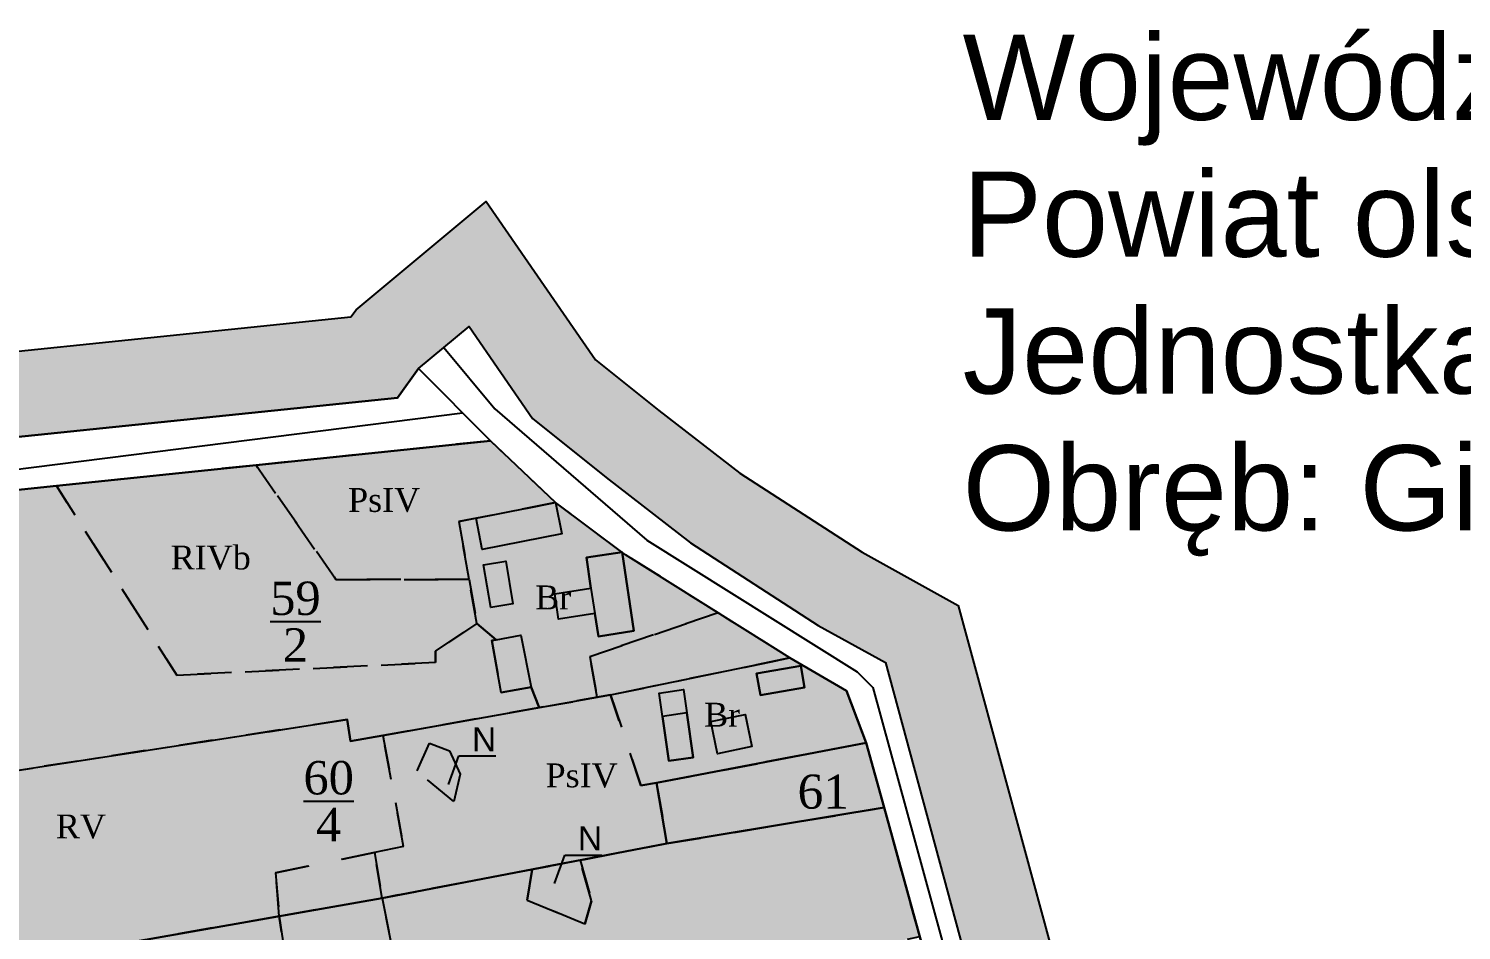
# Model space of a CAD drawing. Header units: millimetres. Extents: x 1380 to 5204, y 977 to 2350.
# Drawn here: x 2666.4 to 3086.9, y 1974.9 to 2239.4 of the extents above; entities that cross this region are included whole.
import ezdxf
from ezdxf import colors
from ezdxf.entities.mleader import LeaderData, LeaderLine
from ezdxf.math import Vec2, Vec3

# ---------------------------------------------------------------- set-up
doc = ezdxf.new("R2010")
doc.units = ezdxf.units.MM
doc.linetypes.add('UZYTEK', pattern=[20, 10, -10])
doc.linetypes.add('użytki', pattern=[20, 10, -10])
for name, color, linetype in [('Budynki', 7, 'Continuous'), ('DROGI ODSZKODOWANIA', 7, 'Continuous'), ('dzialki', 18, 'Continuous'), ('Gospodarstwa', 7, 'Continuous'), ('Numeracja', 7, 'Continuous'), ('Obreb', 2, 'Continuous'), ('Pokolorwane użytki', 7, 'Continuous'), ('Uzytki', 250, 'UZYTEK')]:
    doc.layers.add(name, color=color, linetype=linetype)
doc.layers.add('Num użytków', color=7, linetype='Continuous', true_color=0x000000)
doc.styles.add('Całkowite', font='times.ttf', dxfattribs={"height": 10})
doc.styles.get("Standard").update_dxf_attribs({"font": 'arial.ttf'})
doc.styles.add('Uzytki', font='times.ttf', dxfattribs={"height": 7})
doc.styles.add('Ułamki', font='times.ttf', dxfattribs={"height": 14})

# ---------------------------------------------------------------- blocks, each defined once
blk = doc.blocks.new('_None')

msp = doc.modelspace()

# ---------------------------------------------------------------- hatches: boundary and pattern name
at = {"layer": 'Obreb', "ltscale": 0.1, "true_color": 0xf4ee51}
h = msp.add_hatch(color=41, dxfattribs=at)
h.dxf.hatch_style = 1
h.paths.add_polyline_path([(1739.27, 2064.25), (1569.18, 2044.6), (1564.53, 2044.15), (1500.42, 2035.92), (1473.15, 2032.87), (1468.93, 1980), (1462.92, 1894.61), (1456.31, 1773.44), (1452.55, 1718.71), (1450.66, 1680.7), (1442.54, 1619.86), (1424.58, 1499.01), (1404.87, 1303.08), (1390.68, 1109.1), (1379.54, 977.39), (1416.06, 982.26), (1503.01, 993.87), (1504.63, 994.09), (1506.25, 994.3), (1621.93, 1009.75), (1623.42, 1009.95), (1726.06, 1023.65), (1744.84, 1026.16), (1749.27, 1026.75), (2001.11, 1060.37), (2068.99, 1069.43), (2152.68, 1080.6), (2558.18, 1139.98), (2925.58, 1191.89), (2950.42, 1195.27), (3034.81, 1077.94), (3080.44, 1228.22), (3101.82, 1235.05), (3049.2, 1373.09), (3047.94, 1379.97), (3036.54, 1465.16), (3034.11, 1481.41), (3037.35, 1523.54), (3064.08, 1535.14), (3042.44, 1582.63), (3034.82, 1599.34), (3026.23, 1623.42), (3022.72, 1647.12), (3015.17, 1693.82), (3010.46, 1738.63), (3007.5, 1779.8), (3007.5, 1828.93), (2995.54, 1854.86), (2982.24, 1913.84), (2978.33, 1926.18), (2939.25, 2070.19), (2911.03, 2085.83), (2875.11, 2109.04), (2851.35, 2127.45), (2832.79, 2142.28), (2800.7, 2188.75), (2762.52, 2156.94), (2761.01, 2154.88), (2592.26, 2137.52), (2569.19, 2140.22), (2541.29, 2148.28), (2358.61, 2230.49), (2370.36, 2167.83), (2372.08, 2158.65), (2124.8, 2119.92), (1843.77, 2075.91), (1839.89, 2076.73), (1821.8, 2074.33), (1789.76, 2070.08)])
h.paths.add_polyline_path([(1792.84, 2045.27), (1825.09, 2049.55), (1838.91, 2051.38), (1843.08, 2050.5), (2128.67, 2095.22), (2401.4, 2137.94), (2394.93, 2172.44), (2392, 2188.04), (2532.65, 2124.75), (2564.24, 2115.63), (2592.09, 2112.37), (2774.63, 2131.15), (2780.88, 2139.71), (2795.68, 2152.03), (2814.31, 2125.04), (2835.89, 2107.8), (2860.65, 2088.62), (2898.18, 2064.37), (2917.89, 2053.45), (2954.34, 1919.13), (2958.08, 1907.3), (2971.73, 1846.78), (2982.5, 1823.44), (2982.5, 1778.91), (2985.55, 1736.43), (2990.38, 1690.52), (2998.01, 1643.29), (3001.86, 1617.33), (3011.63, 1589.94), (3019.69, 1572.27), (3030.77, 1547.94), (3018.26, 1542.51), (3013.6, 1540.82), (3008.97, 1480.5), (3011.79, 1461.65), (3023.24, 1376.04), (3025.03, 1366.32), (3069.05, 1250.82), (3060.33, 1248.04), (3025.58, 1133.59), (2961.94, 1222.07), (2922.15, 1216.65), (2554.62, 1164.73), (2149.21, 1105.36), (2065.68, 1094.21), (1997.8, 1085.15), (1745.96, 1051.53), (1741.53, 1050.94), (1722.75, 1048.43), (1620.11, 1034.73), (1618.62, 1034.53), (1502.94, 1019.08), (1501.32, 1018.87), (1499.71, 1018.65), (1412.75, 1007.04), (1407.07, 1006.29), (1415.61, 1107.14), (1429.78, 1300.92), (1449.4, 1495.92), (1467.3, 1616.37), (1475.58, 1678.42), (1477.51, 1717.23), (1481.26, 1771.9), (1487.87, 1893.05), (1493.86, 1978.13), (1496.43, 2010.32), (1503.4, 2011.1), (1567.32, 2019.31), (1571.82, 2019.74), (1742.14, 2039.42)], flags=16)
at = {"layer": 'Pokolorwane użytki', "true_color": 0x97d88a}
h = msp.add_hatch(color=73, dxfattribs=at)
h.dxf.hatch_style = 1
h.paths.add_polyline_path([(2821.07, 2100.42), (2801.92, 2118.52), (2733.19, 2111.38), (2756.6, 2077.81), (2795.69, 2077.81), (2792.7, 2094.82)])
at = {"layer": 'Pokolorwane użytki', "true_color": 0xffff5c}
h = msp.add_hatch(color=51, dxfattribs=at)
h.dxf.hatch_style = 1
h.paths.add_polyline_path([(2733.19, 2111.38), (2674.57, 2105.28), (2709.94, 2049.73), (2785.84, 2053.5), (2785.84, 2056.8), (2797.96, 2064.89), (2795.69, 2077.81), (2756.6, 2077.81)])
h = msp.add_hatch(color=51, dxfattribs=at)
h.dxf.hatch_style = 1
h.paths.add_polyline_path([(2674.57, 2105.28), (2625.11, 2100.13), (2637.88, 2017.93), (2759.91, 2036.75), (2760.84, 2030.39), (2770.37, 2032.08), (2816.24, 2040.23), (2813.91, 2046.19), (2805.14, 2044.62), (2802.31, 2059.89), (2803.66, 2060.15), (2797.96, 2064.89), (2785.84, 2056.8), (2785.84, 2053.5), (2709.94, 2049.73)])
at = {"layer": 'Pokolorwane użytki', "true_color": 0xbb6244}
h = msp.add_hatch(color=25, dxfattribs=at)
h.dxf.hatch_style = 1
h.paths.add_polyline_path([(2841.6, 2085.09), (2821.07, 2100.42), (2792.7, 2094.82), (2795.69, 2077.81), (2797.96, 2064.89), (2803.66, 2060.15), (2802.31, 2059.89), (2805.14, 2044.62), (2813.91, 2046.19), (2816.24, 2040.23), (2833.26, 2043.25), (2831.14, 2055.24), (2868.75, 2068.04)])
at = {"layer": 'Pokolorwane użytki', "true_color": 0xffff5c}
h = msp.add_hatch(color=51, dxfattribs=at)
h.dxf.hatch_style = 1
h.paths.add_polyline_path([(2831.14, 2055.24), (2833.26, 2043.25), (2837.19, 2043.95), (2889.83, 2054.81), (2868.75, 2068.04)])
at = {"layer": 'Pokolorwane użytki', "true_color": 0xbb6244}
h = msp.add_hatch(color=25, dxfattribs=at)
h.dxf.hatch_style = 1
h.paths.add_polyline_path([(2906.46, 2045.18), (2889.83, 2054.81), (2837.19, 2043.95), (2846.1, 2017.4), (2850.71, 2018.19), (2850.72, 2018.18), (2912.26, 2029.88)])
at = {"layer": 'Pokolorwane użytki', "true_color": 0x97d88a}
h = msp.add_hatch(color=73, dxfattribs=at)
h.dxf.hatch_style = 1
h.paths.add_polyline_path([(2853.76, 2000.33), (2850.71, 2018.19), (2846.1, 2017.4), (2837.19, 2043.95), (2770.37, 2032.08), (2776.46, 1999.48), (2767.91, 1997.72), (2770.16, 1984.34)])
h.paths.add_polyline_path([(2791.2, 2012.69), (2780.4, 2021.68), (2784.11, 2029.77), (2789.96, 2027.52), (2793.11, 2020.66)], flags=16)
at = {"layer": 'Pokolorwane użytki', "true_color": 0xffff5c}
h = msp.add_hatch(color=51, dxfattribs=at)
h.dxf.hatch_style = 1
h.paths.add_polyline_path([(2770.37, 2032.08), (2760.84, 2030.39), (2759.91, 2036.75), (2637.88, 2017.93), (2646.48, 1962.6), (2739.95, 1979.03), (2738.9, 1991.77), (2767.91, 1997.72), (2776.46, 1999.48)])
at = {"layer": 'Pokolorwane użytki', "true_color": 0xff3333}
h = msp.add_hatch(color=20, dxfattribs=at)
h.dxf.hatch_style = 1
h.paths.add_polyline_path([(2791.2, 2012.69), (2793.11, 2020.66), (2789.96, 2027.52), (2784.11, 2029.77), (2780.4, 2021.68)])
at = {"layer": 'Pokolorwane użytki', "true_color": 0x97d88a}
h = msp.add_hatch(color=73, dxfattribs=at)
h.dxf.hatch_style = 1
h.paths.add_polyline_path([(2917.46, 2010.89), (2912.26, 2029.88), (2850.72, 2018.18), (2853.76, 2000.33)])
h = msp.add_hatch(color=73, dxfattribs=at)
h.dxf.hatch_style = 1
h.paths.add_polyline_path([(2884.31, 1967.77), (2885.42, 1963.3), (2927.93, 1973.09), (2917.46, 2010.89), (2853.76, 2000.33), (2828.27, 1995.45), (2831.64, 1983.55), (2829.65, 1976.68), (2812.77, 1983.76), (2814.23, 1992.77), (2770.16, 1984.34), (2785.41, 1910.12), (2834.17, 1916.89), (2825.33, 1952.8)])
at = {"layer": 'Pokolorwane użytki', "true_color": 0xffff5c}
h = msp.add_hatch(color=51, dxfattribs=at)
h.dxf.hatch_style = 1
h.paths.add_polyline_path([(2767.91, 1997.72), (2738.9, 1991.77), (2739.95, 1979.03), (2770.16, 1984.34)])
at = {"layer": 'Pokolorwane użytki', "true_color": 0xff3333}
h = msp.add_hatch(color=20, dxfattribs=at)
h.dxf.hatch_style = 1
h.paths.add_polyline_path([(2828.27, 1995.45), (2814.23, 1992.77), (2812.77, 1983.76), (2829.65, 1976.68), (2831.64, 1983.55)])
at = {"layer": 'Pokolorwane użytki', "true_color": 0xffff5c}
h = msp.add_hatch(color=51, dxfattribs=at)
h.dxf.hatch_style = 1
h.paths.add_polyline_path([(2770.16, 1984.34), (2739.95, 1979.03), (2749.17, 1915.03), (2718.72, 1911.62), (2711.03, 1951.7), (2692.41, 1948.62), (2702.39, 1898.59), (2785.41, 1910.12)])
h = msp.add_hatch(color=51, dxfattribs=at)
h.dxf.hatch_style = 1
h.paths.add_polyline_path([(2692.41, 1948.62), (2711.03, 1951.7), (2718.72, 1911.62), (2749.17, 1915.03), (2739.95, 1979.03), (2646.48, 1962.6), (2649.85, 1940.94), (2653.27, 1918.91), (2657.4, 1892.34), (2702.39, 1898.59)])

# ---------------------------------------------------------------- linework, layer by layer
at = {"layer": 'Budynki'}
for points in [[(2797.73, 2095.81), (2821.07, 2100.42), (2822.89, 2091.2), (2799.55, 2086.6), (2797.73, 2095.81)], [(2799.55, 2086.6), (2797.73, 2095.81), (2821.07, 2100.42), (2822.89, 2091.2)], [(2821.94, 2066.19), (2820.83, 2073.6), (2831.42, 2075.25), (2830.1, 2084.32), (2840.62, 2085.81), (2844.06, 2062.74), (2833.62, 2061.12), (2832.57, 2067.84)], [(2830.1, 2084.32), (2831.42, 2075.25), (2832.57, 2067.84), (2833.62, 2061.12), (2844.06, 2062.74), (2840.62, 2085.81), (2830.1, 2084.32)], [(2802.07, 2069.59), (2799.94, 2082.09), (2806.43, 2083.19), (2808.56, 2070.69)], [(2820.83, 2073.6), (2831.42, 2075.25), (2832.57, 2067.84), (2821.94, 2066.19), (2820.83, 2073.6)], [(2813.91, 2046.19), (2805.14, 2044.62), (2802.31, 2059.89), (2803.66, 2060.15), (2810.89, 2061.53), (2813.91, 2046.19)], [(2805.14, 2044.62), (2802.31, 2059.89), (2803.66, 2060.15), (2810.89, 2061.53), (2813.91, 2046.19)], [(2880.06, 2050.21), (2881.17, 2043.84), (2894.12, 2046.09), (2893.01, 2052.46), (2880.06, 2050.21)], [(2881.17, 2043.84), (2880.06, 2050.21), (2893.01, 2052.46), (2894.12, 2046.09)], [(2854.34, 2024.6), (2852.45, 2037.65), (2851.46, 2044.51), (2858.62, 2045.54), (2859.6, 2038.74), (2861.49, 2025.64)], [(2852.45, 2037.65), (2854.34, 2024.6), (2861.49, 2025.64), (2859.6, 2038.74), (2852.45, 2037.65)], [(2876.71, 2038.34), (2878.7, 2028.79), (2868.6, 2026.69), (2866.63, 2036.16), (2876.73, 2038.26)], [(2868.6, 2026.69), (2866.63, 2036.16), (2876.73, 2038.26), (2878.7, 2028.79)]]:
    msp.add_lwpolyline(points, close=True, dxfattribs=at)
for points in [[(2799.94, 2082.09), (2806.43, 2083.19), (2808.56, 2070.69), (2802.07, 2069.59), (2799.94, 2082.09)], [(2852.45, 2037.65), (2851.46, 2044.51), (2858.62, 2045.54), (2859.6, 2038.74)]]:
    msp.add_lwpolyline(points, dxfattribs=at)
at = {"layer": 'DROGI ODSZKODOWANIA', "color": 1, "ltscale": 0.1}
for points in [[(2393.47, 2180.24), (2478.06, 2142.15), (2584.53, 2100.24), (2793.78, 2126.73)], [(2788.29, 2145.88), (2803.25, 2127.92), (2847.86, 2089.4), (2909.56, 2050.77), (2914.15, 2046.17), (2951.49, 1910.01), (2968.08, 1847.35), (2976.4, 1823.44), (2978.03, 1790.74), (2978.03, 1776.27), (2978.03, 1774.19), (2986.37, 1690.09), (2997.98, 1615.19), (3006.86, 1591.14), (3021.5, 1551.48), (3024.26, 1545.12)]]:
    msp.add_lwpolyline(points, dxfattribs=at)
at = {"layer": 'dzialki'}
for points in [[(2392, 2188.04), (2394.93, 2172.44), (2549.52, 2101.27), (2567.36, 2092.61), (2625.11, 2100.13), (2674.57, 2105.28), (2733.19, 2111.38), (2801.92, 2118.52), (2780.88, 2139.71), (2774.63, 2131.15), (2592.09, 2112.37), (2564.24, 2115.63), (2532.65, 2124.75), (2392, 2188.04)], [(2841.6, 2085.09), (2821.07, 2100.42), (2801.92, 2118.52), (2733.19, 2111.38), (2674.57, 2105.28), (2625.11, 2100.13), (2637.88, 2017.93), (2759.91, 2036.75), (2760.84, 2030.39), (2770.37, 2032.08), (2837.19, 2043.95), (2889.83, 2054.81)], [(2646.48, 1962.6), (2637.88, 2017.93), (2759.91, 2036.75), (2760.84, 2030.39), (2837.19, 2043.95), (2889.83, 2054.81), (2906.46, 2045.18), (2912.26, 2029.88), (2850.72, 2018.18), (2853.76, 2000.33), (2770.16, 1984.34), (2646.48, 1962.6)], [(2853.76, 2000.33), (2850.72, 2018.18), (2912.26, 2029.88), (2917.46, 2010.89), (2853.76, 2000.33)], [(2657.4, 1892.34), (2646.48, 1962.6), (2770.16, 1984.34), (2853.76, 2000.33), (2917.46, 2010.89), (2943.28, 1917.68), (2836.94, 1902.43), (2834.17, 1916.89), (2657.4, 1892.34)]]:
    msp.add_lwpolyline(points, close=True, dxfattribs=at)
msp.add_lwpolyline([(2943.28, 1917.68), (2917.46, 2010.89), (2912.26, 2029.88), (2906.46, 2045.18), (2889.83, 2054.81), (2841.6, 2085.09), (2821.07, 2100.42), (2801.92, 2118.52), (2780.88, 2139.71), (2780.88, 2139.71), (2795.68, 2152.03), (2814.31, 2125.04), (2835.89, 2107.8), (2860.65, 2088.62), (2898.18, 2064.37), (2917.89, 2053.45), (2954.34, 1919.13)], dxfattribs=at)
at = {"layer": 'Obreb'}
for points in [[(2592.26, 2137.52), (2761.01, 2154.88), (2762.52, 2156.94), (2800.7, 2188.75), (2832.79, 2142.28), (2851.35, 2127.45), (2875.11, 2109.04), (2911.03, 2085.83), (2939.25, 2070.19), (2978.33, 1926.18), (2982.24, 1913.84), (2995.54, 1854.86), (3007.5, 1828.93), (3007.5, 1779.8), (3010.46, 1738.63), (3015.17, 1693.82), (3022.72, 1647.12), (3026.23, 1623.42)], [(2592.09, 2112.37), (2774.63, 2131.15), (2780.88, 2139.71), (2795.68, 2152.03), (2814.31, 2125.04), (2835.89, 2107.8), (2860.65, 2088.62), (2898.18, 2064.37), (2917.89, 2053.45), (2954.34, 1919.13), (2958.08, 1907.3), (2971.73, 1846.78), (2982.5, 1823.44), (2982.5, 1778.91), (2985.55, 1736.43), (2990.38, 1690.52), (2998.01, 1643.29), (3001.86, 1617.33)]]:
    msp.add_lwpolyline(points, dxfattribs=at)
at = {"layer": 'Uzytki'}
for points in [[(2792.7, 2094.82), (2821.07, 2100.42), (2801.92, 2118.52), (2733.19, 2111.38), (2756.6, 2077.81), (2795.69, 2077.81)], [(2797.96, 2064.89), (2795.69, 2077.81), (2756.6, 2077.81), (2733.19, 2111.38), (2674.57, 2105.28), (2709.94, 2049.73), (2785.84, 2053.5), (2785.84, 2056.8)], [(2674.57, 2105.28), (2625.11, 2100.13), (2637.88, 2017.93), (2759.91, 2036.75), (2760.84, 2030.39), (2770.37, 2032.08), (2816.24, 2040.23), (2813.91, 2046.19), (2805.14, 2044.62), (2802.31, 2059.89), (2803.66, 2060.15), (2797.96, 2064.89), (2785.84, 2056.8), (2785.84, 2053.5), (2709.94, 2049.73)], [(2868.75, 2068.04), (2841.6, 2085.09), (2821.07, 2100.42), (2792.7, 2094.82), (2795.69, 2077.81), (2797.96, 2064.89), (2803.66, 2060.15), (2802.31, 2059.89), (2805.14, 2044.62), (2813.91, 2046.19), (2816.24, 2040.23), (2833.26, 2043.25), (2831.14, 2055.24)], [(2889.83, 2054.81), (2868.75, 2068.04), (2831.14, 2055.24), (2833.26, 2043.25), (2837.19, 2043.95)], [(2912.26, 2029.88), (2906.46, 2045.18), (2889.83, 2054.81), (2837.19, 2043.95), (2770.37, 2032.08), (2776.46, 1999.48), (2767.91, 1997.72), (2770.16, 1984.34), (2853.76, 2000.33), (2850.72, 2018.18)], [(2906.46, 2045.18), (2889.83, 2054.81), (2837.19, 2043.95), (2846.1, 2017.4), (2850.71, 2018.19), (2850.72, 2018.18), (2912.26, 2029.88)], [(2850.71, 2018.19), (2846.1, 2017.4), (2837.19, 2043.95), (2770.37, 2032.08), (2776.46, 1999.48), (2767.91, 1997.72), (2770.16, 1984.34), (2853.76, 2000.33)], [(2770.37, 2032.08), (2760.84, 2030.39), (2759.91, 2036.75), (2637.88, 2017.93), (2646.48, 1962.6), (2739.95, 1979.03), (2738.9, 1991.77), (2776.46, 1999.48)], [(2780.4, 2021.68), (2784.11, 2029.77), (2789.96, 2027.52), (2793.11, 2020.66), (2791.2, 2012.69), (2780.4, 2021.68)], [(2791.2, 2012.69), (2780.4, 2021.68), (2784.11, 2029.77), (2789.96, 2027.52), (2793.11, 2020.66)], [(2793.11, 2020.66), (2791.2, 2012.69), (2780.4, 2021.68), (2784.11, 2029.77), (2789.96, 2027.52)], [(2791.2, 2012.69), (2780.4, 2021.68), (2784.11, 2029.77), (2789.96, 2027.52), (2793.11, 2020.66)], [(2917.46, 2010.89), (2912.26, 2029.88), (2850.72, 2018.18), (2853.76, 2000.33)], [(2884.31, 1967.77), (2885.42, 1963.3), (2927.93, 1973.09), (2917.46, 2010.89), (2853.76, 2000.33), (2828.27, 1995.45), (2831.64, 1983.55), (2829.65, 1976.68), (2812.77, 1983.76), (2814.23, 1992.77), (2770.16, 1984.34), (2785.41, 1910.12), (2834.17, 1916.89), (2825.33, 1952.8)], [(2767.91, 1997.72), (2738.9, 1991.77), (2739.95, 1979.03), (2770.16, 1984.34)], [(2814.23, 1992.77), (2812.77, 1983.76), (2829.65, 1976.68), (2831.64, 1983.55), (2828.27, 1995.45), (2814.23, 1992.77)], [(2828.27, 1995.45), (2814.23, 1992.77), (2812.77, 1983.76), (2829.65, 1976.68), (2831.64, 1983.55)], [(2770.16, 1984.34), (2739.95, 1979.03), (2749.17, 1915.03), (2718.72, 1911.62), (2711.03, 1951.7), (2692.41, 1948.62), (2702.39, 1898.59), (2785.41, 1910.12)], [(2739.95, 1979.03), (2646.48, 1962.6), (2649.85, 1940.94), (2653.27, 1918.91), (2657.4, 1892.34), (2702.39, 1898.59), (2692.41, 1948.62), (2711.03, 1951.7), (2718.72, 1911.62), (2749.17, 1915.03)]]:
    msp.add_lwpolyline(points, close=True, dxfattribs=at)
for points in [[(2674.57, 2105.28), (2709.94, 2049.73), (2785.84, 2053.5), (2785.84, 2056.8), (2797.96, 2064.89), (2795.69, 2077.81), (2756.6, 2077.81), (2733.19, 2111.38)], [(2795.69, 2077.81), (2792.7, 2094.82), (2821.07, 2100.42)], [(2797.96, 2064.89), (2803.66, 2060.15), (2802.31, 2059.89), (2805.14, 2044.62), (2813.91, 2046.19), (2816.24, 2040.23)], [(2833.26, 2043.25), (2831.14, 2055.24), (2868.75, 2068.04)]]:
    msp.add_lwpolyline(points, dxfattribs=at)

# ---------------------------------------------------------------- texts
at = {"layer": 'Gospodarstwa', "color": 250, "linetype": 'użytki'}
for s, p in [('Województwo warmińsko-mazurskie', (2940.53, 2212.69)), ('Powiat olsztyński', (2940.53, 2172.53)), ('Jednostka ewidencyjna: Jonkowo', (2940.53, 2132.37)), ('Obręb: Giedajty', (2940.53, 2092.21))]:
    msp.add_text(s, height=25, dxfattribs=at).set_placement(p)
at = {"layer": 'Num użytków', "char_height": 7, "attachment_point": 1, "style": 'Uzytki'}
for s, insert, width in [('PsIV', (2760.16, 2104.66), 15.2882), ('RIVb', (2708.11, 2087.77), 35.4455), ('Br', (2815.07, 2076.07), 21.3982), ('Br', (2864.66, 2041.65), 21.3982), ('PsIV\\P', (2818.14, 2023.85), 21.3982), ('RV', (2674.4, 2008.87), 32.8676)]:
    msp.add_mtext(s, dxfattribs=dict(at, insert=insert, width=width))
at = {"layer": 'Numeracja', "attachment_point": 1}
for s, insert, char_height, width, style in [('\\A1;{\\H0.7x;\\S59/2;}', (2737.32, 2077.23), 14, 31.1352, 'Ułamki'), ('\\A1;{\\H0.7x;\\S60/4;}', (2747.07, 2024.56), 14, 31.812, 'Ułamki'), ('61', (2892.09, 2020.59), 10, 12.0811, 'Całkowite')]:
    msp.add_mtext(s, dxfattribs=dict(at, insert=insert, char_height=char_height, width=width, style=style))

# ---------------------------------------------------------------- leaders
at = {"layer": 'Num użytków'}
ml = msp.add_multileader_mtext('Standard', dxfattribs=at)
ml.set_content('N', color=256)
ml.set_leader_properties()
ml.set_arrow_properties(name='NONE')
ml.build(insert=Vec2(0, 0))
ml.multileader.update_dxf_attribs({"text_left_attachment_type": 5, "text_right_attachment_type": 0, "text_top_attachment_type": 10, "text_bottom_attachment_type": 10})
ctx = ml.context
ctx.base_point, ctx.char_height, ctx.plane_origin = Vec3(2794.55, 2026.04), 7, Vec3(2789.62, 2017.72)
ctx.left_attachment, ctx.right_attachment, ctx.top_attachment, ctx.bottom_attachment = 5, 0, 10, 10
notes = []
notes.append((ctx, [(0, (1, 1, 0), (2792.69, 2026.04), (1, 0), 1.86, [(0, [(2789.62, 2017.72)], 0, [])])]))
ctx.mtext.insert, ctx.mtext.flow_direction = Vec3(2796.55, 2034.44), 5
ml = msp.add_multileader_mtext('Standard', dxfattribs=at)
ml.set_content('N', color=256)
ml.set_leader_properties()
ml.set_arrow_properties(name='NONE')
ml.build(insert=Vec2(0, 0))
ml.multileader.update_dxf_attribs({"text_left_attachment_type": 5, "text_right_attachment_type": 0, "text_top_attachment_type": 10, "text_bottom_attachment_type": 10})
ctx = ml.context
ctx.base_point, ctx.char_height, ctx.plane_origin = Vec3(2825.64, 1996.97), 7, Vec3(2820.71, 1988.65)
ctx.left_attachment, ctx.right_attachment, ctx.top_attachment, ctx.bottom_attachment = 5, 0, 10, 10
notes.append((ctx, [(0, (1, 1, 0), (2823.78, 1996.97), (1, 0), 1.86, [(0, [(2820.71, 1988.65)], 0, [])])]))
ctx.mtext.insert, ctx.mtext.flow_direction = Vec3(2827.64, 2005.37), 5
for ctx, leaders in notes:
    for number, flags, end, landing, length, lines in leaders:
        leader = LeaderData()
        leader.index, (leader.has_last_leader_line, leader.has_dogleg_vector, leader.attachment_direction) = number, flags
        leader.last_leader_point, leader.dogleg_vector, leader.dogleg_length = Vec3(end), Vec3(landing), length
        for number, points, colour, breaks in lines:
            line = LeaderLine()
            line.index, line.vertices, line.color, line.breaks = number, Vec3.list(points), colors.encode_raw_color(colour), breaks
            leader.lines.append(line)
        ctx.leaders.append(leader)

doc.saveas('drawing.dxf')
